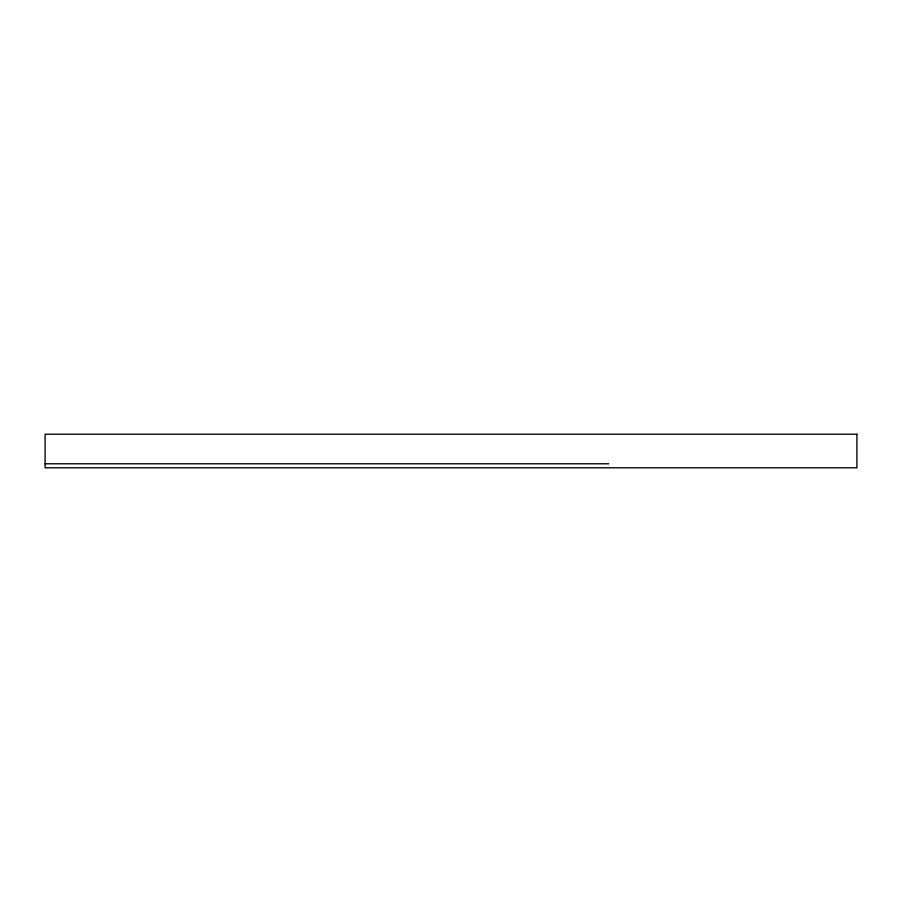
<?xml version="1.0" encoding="UTF-8"?>
<svg xmlns="http://www.w3.org/2000/svg" width="902" height="902" viewBox="0 0 902 902"><rect width="100%" height="100%" fill="white"/><g stroke="black" fill="none" stroke-linecap="round" stroke-linejoin="round"><path stroke-width="1.35" d="M45.1 463.786L608.737 463.786M856.9 434.212L45.1 434.212L45.1 467.788L856.9 467.788L856.9 434.212"/></g></svg>
